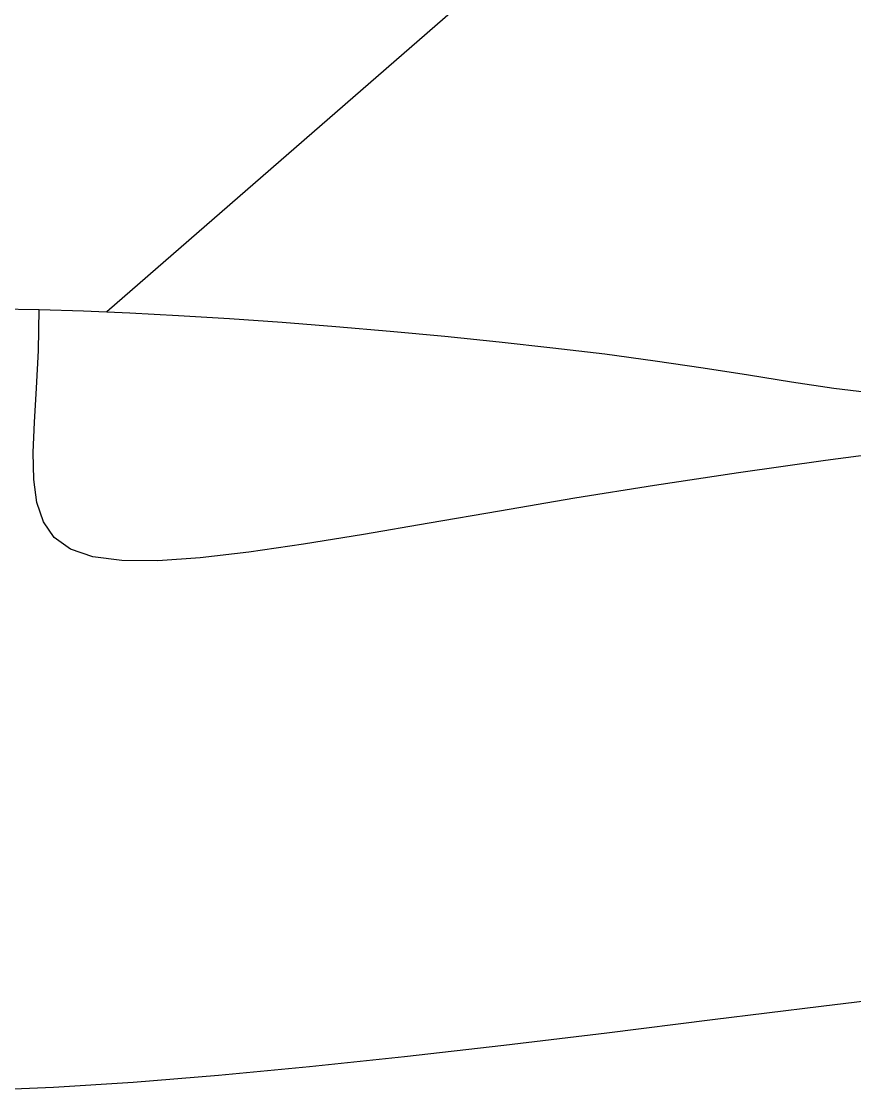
# Model space of a CAD drawing. Header units: millimetres. Extents: x 104198 to 1296755, y -81101 to 81453.
# Drawn here: x 634574.72 to 634604.22, y -26154.73 to -26116.88 of the extents above; entities that cross this region are included whole.
import ezdxf

# ---------------------------------------------------------------- set-up
doc = ezdxf.new("R2010")
doc.units = ezdxf.units.MM
doc.linetypes.add('HIDDEN2', pattern=[0.1875, 0.125, -0.0625])

# ---------------------------------------------------------------- blocks, each defined once
blk = doc.blocks.new('ghfdhrhr')
at = {"color": 250, "linetype": 'HIDDEN2', "ltscale": 600}
for p, q in [((634573.856, -32629.315), (634575.354, -32629.339)), ((634573.856, -32629.315), (634575.354, -32629.339)), ((634573.856, -32629.315), (634575.354, -32629.339)), ((634573.856, -32629.315), (634575.354, -32629.339)), ((634573.856, -32629.315), (634575.354, -32629.339)), ((634573.856, -32629.315), (634575.354, -32629.339)), ((634573.856, -32629.315), (634575.354, -32629.339)), ((634573.856, -32629.315), (634575.354, -32629.339)), ((634573.856, -32629.315), (634575.354, -32629.339)), ((634573.856, -32629.315), (634575.354, -32629.339)), ((634573.856, -32629.315), (634575.354, -32629.339)), ((634573.856, -32629.315), (634575.354, -32629.339)), ((634575.325, -32630.793, 0), (634575.354, -32629.339, 0)), ((634575.325, -32630.793, 0), (634575.354, -32629.339, 0)), ((634575.325, -32630.793, 0), (634575.354, -32629.339, 0)), ((634575.325, -32630.793, 0), (634575.354, -32629.339, 0)), ((634575.325, -32630.793, 0), (634575.354, -32629.339, 0)), ((634575.325, -32630.793, 0), (634575.354, -32629.339, 0)), ((634575.325, -32630.793, 0), (634575.354, -32629.339, 0)), ((634575.325, -32630.793, 0), (634575.354, -32629.339, 0)), ((634575.325, -32630.793, 0), (634575.354, -32629.339, 0)), ((634575.325, -32630.793, 0), (634575.354, -32629.339, 0)), ((634575.325, -32630.793, 0), (634575.354, -32629.339, 0)), ((634575.325, -32630.793, 0), (634575.354, -32629.339, 0)), ((634575.354, -32629.339), (634576.924, -32629.386)), ((634575.354, -32629.339), (634576.924, -32629.386)), ((634575.354, -32629.339), (634576.924, -32629.386)), ((634575.354, -32629.339), (634576.924, -32629.386)), ((634575.354, -32629.339), (634576.924, -32629.386)), ((634575.354, -32629.339), (634576.924, -32629.386)), ((634575.354, -32629.339), (634576.924, -32629.386)), ((634575.354, -32629.339), (634576.924, -32629.386)), ((634575.354, -32629.339), (634576.924, -32629.386)), ((634575.354, -32629.339), (634576.924, -32629.386)), ((634575.354, -32629.339), (634576.924, -32629.386)), ((634575.354, -32629.339), (634576.924, -32629.386)), ((634576.924, -32629.386), (634578.569, -32629.456)), ((634576.924, -32629.386), (634578.569, -32629.456)), ((634576.924, -32629.386), (634578.569, -32629.456)), ((634576.924, -32629.386), (634578.569, -32629.456)), ((634576.924, -32629.386), (634578.569, -32629.456)), ((634576.924, -32629.386), (634578.569, -32629.456)), ((634576.924, -32629.386), (634578.569, -32629.456)), ((634576.924, -32629.386), (634578.569, -32629.456)), ((634576.924, -32629.386), (634578.569, -32629.456)), ((634576.924, -32629.386), (634578.569, -32629.456)), ((634576.924, -32629.386), (634578.569, -32629.456)), ((634576.924, -32629.386), (634578.569, -32629.456)), ((634578.569, -32629.456), (634580.292, -32629.546)), ((634578.569, -32629.456), (634580.292, -32629.546)), ((634578.569, -32629.456), (634580.292, -32629.546)), ((634578.569, -32629.456), (634580.292, -32629.546)), ((634578.569, -32629.456), (634580.292, -32629.546)), ((634578.569, -32629.456), (634580.292, -32629.546)), ((634578.569, -32629.456), (634580.292, -32629.546)), ((634578.569, -32629.456), (634580.292, -32629.546)), ((634578.569, -32629.456), (634580.292, -32629.546)), ((634578.569, -32629.456), (634580.292, -32629.546)), ((634578.569, -32629.456), (634580.292, -32629.546)), ((634578.569, -32629.456), (634580.292, -32629.546)), ((634580.292, -32629.546), (634582.09, -32629.657)), ((634580.292, -32629.546), (634582.09, -32629.657)), ((634580.292, -32629.546), (634582.09, -32629.657)), ((634580.292, -32629.546), (634582.09, -32629.657)), ((634580.292, -32629.546), (634582.09, -32629.657)), ((634580.292, -32629.546), (634582.09, -32629.657)), ((634580.292, -32629.546), (634582.09, -32629.657)), ((634580.292, -32629.546), (634582.09, -32629.657)), ((634580.292, -32629.546), (634582.09, -32629.657)), ((634580.292, -32629.546), (634582.09, -32629.657)), ((634580.292, -32629.546), (634582.09, -32629.657)), ((634580.292, -32629.546), (634582.09, -32629.657)), ((634582.09, -32629.657), (634583.951, -32629.787)), ((634582.09, -32629.657), (634583.951, -32629.787)), ((634582.09, -32629.657), (634583.951, -32629.787)), ((634582.09, -32629.657), (634583.951, -32629.787)), ((634582.09, -32629.657), (634583.951, -32629.787)), ((634582.09, -32629.657), (634583.951, -32629.787)), ((634582.09, -32629.657), (634583.951, -32629.787)), ((634582.09, -32629.657), (634583.951, -32629.787)), ((634582.09, -32629.657), (634583.951, -32629.787)), ((634582.09, -32629.657), (634583.951, -32629.787)), ((634582.09, -32629.657), (634583.951, -32629.787)), ((634582.09, -32629.657), (634583.951, -32629.787)), ((634583.951, -32629.787), (634585.854, -32629.936)), ((634583.951, -32629.787), (634585.854, -32629.936)), ((634583.951, -32629.787), (634585.854, -32629.936)), ((634583.951, -32629.787), (634585.854, -32629.936)), ((634583.951, -32629.787), (634585.854, -32629.936)), ((634583.951, -32629.787), (634585.854, -32629.936)), ((634583.951, -32629.787), (634585.854, -32629.936)), ((634583.951, -32629.787), (634585.854, -32629.936)), ((634583.951, -32629.787), (634585.854, -32629.936)), ((634583.951, -32629.787), (634585.854, -32629.936)), ((634583.951, -32629.787), (634585.854, -32629.936)), ((634583.951, -32629.787), (634585.854, -32629.936)), ((634585.854, -32629.936), (634587.782, -32630.101)), ((634585.854, -32629.936), (634587.782, -32630.101)), ((634585.854, -32629.936), (634587.782, -32630.101)), ((634585.854, -32629.936), (634587.782, -32630.101)), ((634585.854, -32629.936), (634587.782, -32630.101)), ((634585.854, -32629.936), (634587.782, -32630.101)), ((634585.854, -32629.936), (634587.782, -32630.101)), ((634585.854, -32629.936), (634587.782, -32630.101)), ((634585.854, -32629.936), (634587.782, -32630.101)), ((634585.854, -32629.936), (634587.782, -32630.101)), ((634585.854, -32629.936), (634587.782, -32630.101)), ((634585.854, -32629.936), (634587.782, -32630.101)), ((634587.782, -32630.101), (634589.717, -32630.283)), ((634587.782, -32630.101), (634589.717, -32630.283)), ((634587.782, -32630.101), (634589.717, -32630.283)), ((634587.782, -32630.101), (634589.717, -32630.283)), ((634587.782, -32630.101), (634589.717, -32630.283)), ((634587.782, -32630.101), (634589.717, -32630.283)), ((634587.782, -32630.101), (634589.717, -32630.283)), ((634587.782, -32630.101), (634589.717, -32630.283)), ((634587.782, -32630.101), (634589.717, -32630.283)), ((634587.782, -32630.101), (634589.717, -32630.283)), ((634587.782, -32630.101), (634589.717, -32630.283)), ((634587.782, -32630.101), (634589.717, -32630.283)), ((634589.717, -32630.283), (634591.641, -32630.48)), ((634589.717, -32630.283), (634591.641, -32630.48)), ((634589.717, -32630.283), (634591.641, -32630.48)), ((634589.717, -32630.283), (634591.641, -32630.48)), ((634589.717, -32630.283), (634591.641, -32630.48)), ((634589.717, -32630.283), (634591.641, -32630.48)), ((634589.717, -32630.283), (634591.641, -32630.48)), ((634589.717, -32630.283), (634591.641, -32630.48)), ((634589.717, -32630.283), (634591.641, -32630.48)), ((634589.717, -32630.283), (634591.641, -32630.48)), ((634589.717, -32630.283), (634591.641, -32630.48)), ((634589.717, -32630.283), (634591.641, -32630.48)), ((634591.641, -32630.48), (634593.536, -32630.69)), ((634591.641, -32630.48), (634593.536, -32630.69)), ((634591.641, -32630.48), (634593.536, -32630.69)), ((634591.641, -32630.48), (634593.536, -32630.69)), ((634591.641, -32630.48), (634593.536, -32630.69)), ((634591.641, -32630.48), (634593.536, -32630.69)), ((634591.641, -32630.48), (634593.536, -32630.69)), ((634591.641, -32630.48), (634593.536, -32630.69)), ((634591.641, -32630.48), (634593.536, -32630.69)), ((634591.641, -32630.48), (634593.536, -32630.69)), ((634591.641, -32630.48), (634593.536, -32630.69)), ((634591.641, -32630.48), (634593.536, -32630.69)), ((634593.536, -32630.69), (634595.382, -32630.914)), ((634593.536, -32630.69), (634595.382, -32630.914)), ((634593.536, -32630.69), (634595.382, -32630.914)), ((634593.536, -32630.69), (634595.382, -32630.914)), ((634593.536, -32630.69), (634595.382, -32630.914)), ((634593.536, -32630.69), (634595.382, -32630.914)), ((634593.536, -32630.69), (634595.382, -32630.914)), ((634593.536, -32630.69), (634595.382, -32630.914)), ((634593.536, -32630.69), (634595.382, -32630.914)), ((634593.536, -32630.69), (634595.382, -32630.914)), ((634593.536, -32630.69), (634595.382, -32630.914)), ((634593.536, -32630.69), (634595.382, -32630.914)), ((634575.26, -32632.123, 0), (634575.325, -32630.793, 0)), ((634575.26, -32632.123, 0), (634575.325, -32630.793, 0)), ((634575.26, -32632.123, 0), (634575.325, -32630.793, 0)), ((634575.26, -32632.123, 0), (634575.325, -32630.793, 0)), ((634575.26, -32632.123, 0), (634575.325, -32630.793, 0)), ((634575.26, -32632.123, 0), (634575.325, -32630.793, 0)), ((634575.26, -32632.123, 0), (634575.325, -32630.793, 0)), ((634575.26, -32632.123, 0), (634575.325, -32630.793, 0)), ((634575.26, -32632.123, 0), (634575.325, -32630.793, 0)), ((634575.26, -32632.123, 0), (634575.325, -32630.793, 0)), ((634575.26, -32632.123, 0), (634575.325, -32630.793, 0)), ((634575.26, -32632.123, 0), (634575.325, -32630.793, 0)), ((634595.382, -32630.914), (634597.163, -32631.151)), ((634595.382, -32630.914), (634597.163, -32631.151)), ((634595.382, -32630.914), (634597.163, -32631.151)), ((634595.382, -32630.914), (634597.163, -32631.151)), ((634595.382, -32630.914), (634597.163, -32631.151)), ((634595.382, -32630.914), (634597.163, -32631.151)), ((634595.382, -32630.914), (634597.163, -32631.151)), ((634595.382, -32630.914), (634597.163, -32631.151)), ((634595.382, -32630.914), (634597.163, -32631.151)), ((634595.382, -32630.914), (634597.163, -32631.151)), ((634595.382, -32630.914), (634597.163, -32631.151)), ((634595.382, -32630.914), (634597.163, -32631.151)), ((634597.163, -32631.151), (634598.859, -32631.398)), ((634597.163, -32631.151), (634598.859, -32631.398)), ((634597.163, -32631.151), (634598.859, -32631.398)), ((634597.163, -32631.151), (634598.859, -32631.398)), ((634597.163, -32631.151), (634598.859, -32631.398)), ((634597.163, -32631.151), (634598.859, -32631.398)), ((634597.163, -32631.151), (634598.859, -32631.398)), ((634597.163, -32631.151), (634598.859, -32631.398)), ((634597.163, -32631.151), (634598.859, -32631.398)), ((634597.163, -32631.151), (634598.859, -32631.398)), ((634597.163, -32631.151), (634598.859, -32631.398)), ((634597.163, -32631.151), (634598.859, -32631.398)), ((634598.859, -32631.398), (634600.461, -32631.652)), ((634598.859, -32631.398), (634600.461, -32631.652)), ((634598.859, -32631.398), (634600.461, -32631.652)), ((634598.859, -32631.398), (634600.461, -32631.652)), ((634598.859, -32631.398), (634600.461, -32631.652)), ((634598.859, -32631.398), (634600.461, -32631.652)), ((634598.859, -32631.398), (634600.461, -32631.652)), ((634598.859, -32631.398), (634600.461, -32631.652)), ((634598.859, -32631.398), (634600.461, -32631.652)), ((634598.859, -32631.398), (634600.461, -32631.652)), ((634598.859, -32631.398), (634600.461, -32631.652)), ((634598.859, -32631.398), (634600.461, -32631.652)), ((634600.461, -32631.652), (634601.992, -32631.9)), ((634600.461, -32631.652), (634601.992, -32631.9)), ((634600.461, -32631.652), (634601.992, -32631.9)), ((634600.461, -32631.652), (634601.992, -32631.9)), ((634600.461, -32631.652), (634601.992, -32631.9)), ((634600.461, -32631.652), (634601.992, -32631.9)), ((634600.461, -32631.652), (634601.992, -32631.9)), ((634600.461, -32631.652), (634601.992, -32631.9)), ((634600.461, -32631.652), (634601.992, -32631.9)), ((634600.461, -32631.652), (634601.992, -32631.9)), ((634600.461, -32631.652), (634601.992, -32631.9)), ((634600.461, -32631.652), (634601.992, -32631.9)), ((634575.19, -32633.329, 0), (634575.26, -32632.123, 0)), ((634575.19, -32633.329, 0), (634575.26, -32632.123, 0)), ((634575.19, -32633.329, 0), (634575.26, -32632.123, 0)), ((634575.19, -32633.329, 0), (634575.26, -32632.123, 0)), ((634575.19, -32633.329, 0), (634575.26, -32632.123, 0)), ((634575.19, -32633.329, 0), (634575.26, -32632.123, 0)), ((634575.19, -32633.329, 0), (634575.26, -32632.123, 0)), ((634575.19, -32633.329, 0), (634575.26, -32632.123, 0)), ((634575.19, -32633.329, 0), (634575.26, -32632.123, 0)), ((634575.19, -32633.329, 0), (634575.26, -32632.123, 0)), ((634575.19, -32633.329, 0), (634575.26, -32632.123, 0)), ((634575.19, -32633.329, 0), (634575.26, -32632.123, 0)), ((634601.992, -32631.9), (634603.482, -32632.123)), ((634601.992, -32631.9), (634603.482, -32632.123)), ((634601.992, -32631.9), (634603.482, -32632.123)), ((634601.992, -32631.9), (634603.482, -32632.123)), ((634601.992, -32631.9), (634603.482, -32632.123)), ((634601.992, -32631.9), (634603.482, -32632.123)), ((634601.992, -32631.9), (634603.482, -32632.123)), ((634601.992, -32631.9), (634603.482, -32632.123)), ((634601.992, -32631.9), (634603.482, -32632.123)), ((634601.992, -32631.9), (634603.482, -32632.123)), ((634601.992, -32631.9), (634603.482, -32632.123)), ((634601.992, -32631.9), (634603.482, -32632.123)), ((634603.482, -32632.123), (634604.961, -32632.305)), ((634603.482, -32632.123), (634604.961, -32632.305)), ((634603.482, -32632.123), (634604.961, -32632.305)), ((634603.482, -32632.123), (634604.961, -32632.305)), ((634603.482, -32632.123), (634604.961, -32632.305)), ((634603.482, -32632.123), (634604.961, -32632.305)), ((634603.482, -32632.123), (634604.961, -32632.305)), ((634603.482, -32632.123), (634604.961, -32632.305)), ((634603.482, -32632.123), (634604.961, -32632.305)), ((634603.482, -32632.123), (634604.961, -32632.305)), ((634603.482, -32632.123), (634604.961, -32632.305)), ((634603.482, -32632.123), (634604.961, -32632.305)), ((634575.147, -32634.407, 0), (634575.19, -32633.329, 0)), ((634575.147, -32634.407, 0), (634575.19, -32633.329, 0)), ((634575.147, -32634.407, 0), (634575.19, -32633.329, 0)), ((634575.147, -32634.407, 0), (634575.19, -32633.329, 0)), ((634575.147, -32634.407, 0), (634575.19, -32633.329, 0)), ((634575.147, -32634.407, 0), (634575.19, -32633.329, 0)), ((634575.147, -32634.407, 0), (634575.19, -32633.329, 0)), ((634575.147, -32634.407, 0), (634575.19, -32633.329, 0)), ((634575.147, -32634.407, 0), (634575.19, -32633.329, 0)), ((634575.147, -32634.407, 0), (634575.19, -32633.329, 0)), ((634575.147, -32634.407, 0), (634575.19, -32633.329, 0)), ((634575.147, -32634.407, 0), (634575.19, -32633.329, 0)), ((634575.164, -32635.355, 0), (634575.147, -32634.407, 0)), ((634575.164, -32635.355, 0), (634575.147, -32634.407, 0)), ((634575.164, -32635.355, 0), (634575.147, -32634.407, 0)), ((634575.164, -32635.355, 0), (634575.147, -32634.407, 0)), ((634575.164, -32635.355, 0), (634575.147, -32634.407, 0)), ((634575.164, -32635.355, 0), (634575.147, -32634.407, 0)), ((634575.164, -32635.355, 0), (634575.147, -32634.407, 0)), ((634575.164, -32635.355, 0), (634575.147, -32634.407, 0)), ((634575.164, -32635.355, 0), (634575.147, -32634.407, 0)), ((634575.164, -32635.355, 0), (634575.147, -32634.407, 0)), ((634575.164, -32635.355, 0), (634575.147, -32634.407, 0)), ((634575.164, -32635.355, 0), (634575.147, -32634.407, 0)), ((634606.355, -32634.271, 0), (634603.191, -32634.684, 0)), ((634606.355, -32634.271, 0), (634603.191, -32634.684, 0)), ((634606.355, -32634.271, 0), (634603.191, -32634.684, 0)), ((634606.355, -32634.271, 0), (634603.191, -32634.684, 0)), ((634606.355, -32634.271, 0), (634603.191, -32634.684, 0)), ((634606.355, -32634.271, 0), (634603.191, -32634.684, 0)), ((634606.355, -32634.271, 0), (634603.191, -32634.684, 0)), ((634606.355, -32634.271, 0), (634603.191, -32634.684, 0)), ((634606.355, -32634.271, 0), (634603.191, -32634.684, 0)), ((634606.355, -32634.271, 0), (634603.191, -32634.684, 0)), ((634606.355, -32634.271, 0), (634603.191, -32634.684, 0)), ((634606.355, -32634.271, 0), (634603.191, -32634.684, 0)), ((634603.191, -32634.684, 0), (634600.109, -32635.117, 0)), ((634603.191, -32634.684, 0), (634600.109, -32635.117, 0)), ((634603.191, -32634.684, 0), (634600.109, -32635.117, 0)), ((634603.191, -32634.684, 0), (634600.109, -32635.117, 0)), ((634603.191, -32634.684, 0), (634600.109, -32635.117, 0)), ((634603.191, -32634.684, 0), (634600.109, -32635.117, 0)), ((634603.191, -32634.684, 0), (634600.109, -32635.117, 0)), ((634603.191, -32634.684, 0), (634600.109, -32635.117, 0)), ((634603.191, -32634.684, 0), (634600.109, -32635.117, 0)), ((634603.191, -32634.684, 0), (634600.109, -32635.117, 0)), ((634603.191, -32634.684, 0), (634600.109, -32635.117, 0)), ((634603.191, -32634.684, 0), (634600.109, -32635.117, 0)), ((634600.109, -32635.117, 0), (634597.142, -32635.566, 0)), ((634600.109, -32635.117, 0), (634597.142, -32635.566, 0)), ((634600.109, -32635.117, 0), (634597.142, -32635.566, 0)), ((634600.109, -32635.117, 0), (634597.142, -32635.566, 0)), ((634600.109, -32635.117, 0), (634597.142, -32635.566, 0)), ((634600.109, -32635.117, 0), (634597.142, -32635.566, 0)), ((634600.109, -32635.117, 0), (634597.142, -32635.566, 0)), ((634600.109, -32635.117, 0), (634597.142, -32635.566, 0)), ((634600.109, -32635.117, 0), (634597.142, -32635.566, 0)), ((634600.109, -32635.117, 0), (634597.142, -32635.566, 0)), ((634600.109, -32635.117, 0), (634597.142, -32635.566, 0)), ((634600.109, -32635.117, 0), (634597.142, -32635.566, 0)), ((634575.272, -32636.173, 0), (634575.164, -32635.355, 0)), ((634575.272, -32636.173, 0), (634575.164, -32635.355, 0)), ((634575.272, -32636.173, 0), (634575.164, -32635.355, 0)), ((634575.272, -32636.173, 0), (634575.164, -32635.355, 0)), ((634575.272, -32636.173, 0), (634575.164, -32635.355, 0)), ((634575.272, -32636.173, 0), (634575.164, -32635.355, 0)), ((634575.272, -32636.173, 0), (634575.164, -32635.355, 0)), ((634575.272, -32636.173, 0), (634575.164, -32635.355, 0)), ((634575.272, -32636.173, 0), (634575.164, -32635.355, 0)), ((634575.272, -32636.173, 0), (634575.164, -32635.355, 0)), ((634575.272, -32636.173, 0), (634575.164, -32635.355, 0)), ((634575.272, -32636.173, 0), (634575.164, -32635.355, 0)), ((634597.142, -32635.566, 0), (634594.319, -32636.023, 0)), ((634597.142, -32635.566, 0), (634594.319, -32636.023, 0)), ((634597.142, -32635.566, 0), (634594.319, -32636.023, 0)), ((634597.142, -32635.566, 0), (634594.319, -32636.023, 0)), ((634597.142, -32635.566, 0), (634594.319, -32636.023, 0)), ((634597.142, -32635.566, 0), (634594.319, -32636.023, 0)), ((634597.142, -32635.566, 0), (634594.319, -32636.023, 0)), ((634597.142, -32635.566, 0), (634594.319, -32636.023, 0)), ((634597.142, -32635.566, 0), (634594.319, -32636.023, 0)), ((634597.142, -32635.566, 0), (634594.319, -32636.023, 0)), ((634597.142, -32635.566, 0), (634594.319, -32636.023, 0)), ((634597.142, -32635.566, 0), (634594.319, -32636.023, 0)), ((634594.319, -32636.023, 0), (634591.654, -32636.475, 0)), ((634594.319, -32636.023, 0), (634591.654, -32636.475, 0)), ((634594.319, -32636.023, 0), (634591.654, -32636.475, 0)), ((634594.319, -32636.023, 0), (634591.654, -32636.475, 0)), ((634594.319, -32636.023, 0), (634591.654, -32636.475, 0)), ((634594.319, -32636.023, 0), (634591.654, -32636.475, 0)), ((634594.319, -32636.023, 0), (634591.654, -32636.475, 0)), ((634594.319, -32636.023, 0), (634591.654, -32636.475, 0)), ((634594.319, -32636.023, 0), (634591.654, -32636.475, 0)), ((634594.319, -32636.023, 0), (634591.654, -32636.475, 0)), ((634594.319, -32636.023, 0), (634591.654, -32636.475, 0)), ((634594.319, -32636.023, 0), (634591.654, -32636.475, 0)), ((634575.502, -32636.857, 0), (634575.272, -32636.173, 0)), ((634575.502, -32636.857, 0), (634575.272, -32636.173, 0)), ((634575.502, -32636.857, 0), (634575.272, -32636.173, 0)), ((634575.502, -32636.857, 0), (634575.272, -32636.173, 0)), ((634575.502, -32636.857, 0), (634575.272, -32636.173, 0)), ((634575.502, -32636.857, 0), (634575.272, -32636.173, 0)), ((634575.502, -32636.857, 0), (634575.272, -32636.173, 0)), ((634575.502, -32636.857, 0), (634575.272, -32636.173, 0)), ((634575.502, -32636.857, 0), (634575.272, -32636.173, 0)), ((634575.502, -32636.857, 0), (634575.272, -32636.173, 0)), ((634575.502, -32636.857, 0), (634575.272, -32636.173, 0)), ((634575.502, -32636.857, 0), (634575.272, -32636.173, 0)), ((634591.654, -32636.475, 0), (634589.157, -32636.906, 0)), ((634591.654, -32636.475, 0), (634589.157, -32636.906, 0)), ((634591.654, -32636.475, 0), (634589.157, -32636.906, 0)), ((634591.654, -32636.475, 0), (634589.157, -32636.906, 0)), ((634591.654, -32636.475, 0), (634589.157, -32636.906, 0)), ((634591.654, -32636.475, 0), (634589.157, -32636.906, 0)), ((634591.654, -32636.475, 0), (634589.157, -32636.906, 0)), ((634591.654, -32636.475, 0), (634589.157, -32636.906, 0)), ((634591.654, -32636.475, 0), (634589.157, -32636.906, 0)), ((634591.654, -32636.475, 0), (634589.157, -32636.906, 0)), ((634591.654, -32636.475, 0), (634589.157, -32636.906, 0)), ((634591.654, -32636.475, 0), (634589.157, -32636.906, 0)), ((634575.887, -32637.406, 0), (634575.502, -32636.857, 0)), ((634575.887, -32637.406, 0), (634575.502, -32636.857, 0)), ((634575.887, -32637.406, 0), (634575.502, -32636.857, 0)), ((634575.887, -32637.406, 0), (634575.502, -32636.857, 0)), ((634575.887, -32637.406, 0), (634575.502, -32636.857, 0)), ((634575.887, -32637.406, 0), (634575.502, -32636.857, 0)), ((634575.887, -32637.406, 0), (634575.502, -32636.857, 0)), ((634575.887, -32637.406, 0), (634575.502, -32636.857, 0)), ((634575.887, -32637.406, 0), (634575.502, -32636.857, 0)), ((634575.887, -32637.406, 0), (634575.502, -32636.857, 0)), ((634575.887, -32637.406, 0), (634575.502, -32636.857, 0)), ((634575.887, -32637.406, 0), (634575.502, -32636.857, 0)), ((634589.157, -32636.906, 0), (634586.838, -32637.303, 0)), ((634589.157, -32636.906, 0), (634586.838, -32637.303, 0)), ((634589.157, -32636.906, 0), (634586.838, -32637.303, 0)), ((634589.157, -32636.906, 0), (634586.838, -32637.303, 0)), ((634589.157, -32636.906, 0), (634586.838, -32637.303, 0)), ((634589.157, -32636.906, 0), (634586.838, -32637.303, 0)), ((634589.157, -32636.906, 0), (634586.838, -32637.303, 0)), ((634589.157, -32636.906, 0), (634586.838, -32637.303, 0)), ((634589.157, -32636.906, 0), (634586.838, -32637.303, 0)), ((634589.157, -32636.906, 0), (634586.838, -32637.303, 0)), ((634589.157, -32636.906, 0), (634586.838, -32637.303, 0)), ((634589.157, -32636.906, 0), (634586.838, -32637.303, 0)), ((634576.459, -32637.818, 0), (634575.887, -32637.406, 0)), ((634576.459, -32637.818, 0), (634575.887, -32637.406, 0)), ((634576.459, -32637.818, 0), (634575.887, -32637.406, 0)), ((634576.459, -32637.818, 0), (634575.887, -32637.406, 0)), ((634576.459, -32637.818, 0), (634575.887, -32637.406, 0)), ((634576.459, -32637.818, 0), (634575.887, -32637.406, 0)), ((634576.459, -32637.818, 0), (634575.887, -32637.406, 0)), ((634576.459, -32637.818, 0), (634575.887, -32637.406, 0)), ((634576.459, -32637.818, 0), (634575.887, -32637.406, 0)), ((634576.459, -32637.818, 0), (634575.887, -32637.406, 0)), ((634576.459, -32637.818, 0), (634575.887, -32637.406, 0)), ((634576.459, -32637.818, 0), (634575.887, -32637.406, 0)), ((634586.838, -32637.303, 0), (634584.708, -32637.648, 0)), ((634586.838, -32637.303, 0), (634584.708, -32637.648, 0)), ((634586.838, -32637.303, 0), (634584.708, -32637.648, 0)), ((634586.838, -32637.303, 0), (634584.708, -32637.648, 0)), ((634586.838, -32637.303, 0), (634584.708, -32637.648, 0)), ((634586.838, -32637.303, 0), (634584.708, -32637.648, 0)), ((634586.838, -32637.303, 0), (634584.708, -32637.648, 0)), ((634586.838, -32637.303, 0), (634584.708, -32637.648, 0)), ((634586.838, -32637.303, 0), (634584.708, -32637.648, 0)), ((634586.838, -32637.303, 0), (634584.708, -32637.648, 0)), ((634586.838, -32637.303, 0), (634584.708, -32637.648, 0)), ((634586.838, -32637.303, 0), (634584.708, -32637.648, 0)), ((634577.248, -32638.09, 0), (634576.459, -32637.818, 0)), ((634577.248, -32638.09, 0), (634576.459, -32637.818, 0)), ((634577.248, -32638.09, 0), (634576.459, -32637.818, 0)), ((634577.248, -32638.09, 0), (634576.459, -32637.818, 0)), ((634577.248, -32638.09, 0), (634576.459, -32637.818, 0)), ((634577.248, -32638.09, 0), (634576.459, -32637.818, 0)), ((634577.248, -32638.09, 0), (634576.459, -32637.818, 0)), ((634577.248, -32638.09, 0), (634576.459, -32637.818, 0)), ((634577.248, -32638.09, 0), (634576.459, -32637.818, 0)), ((634577.248, -32638.09, 0), (634576.459, -32637.818, 0)), ((634577.248, -32638.09, 0), (634576.459, -32637.818, 0)), ((634577.248, -32638.09, 0), (634576.459, -32637.818, 0)), ((634582.778, -32637.929, 0), (634581.056, -32638.128, 0)), ((634582.778, -32637.929, 0), (634581.056, -32638.128, 0)), ((634582.778, -32637.929, 0), (634581.056, -32638.128, 0)), ((634582.778, -32637.929, 0), (634581.056, -32638.128, 0)), ((634582.778, -32637.929, 0), (634581.056, -32638.128, 0)), ((634582.778, -32637.929, 0), (634581.056, -32638.128, 0)), ((634582.778, -32637.929, 0), (634581.056, -32638.128, 0)), ((634582.778, -32637.929, 0), (634581.056, -32638.128, 0)), ((634582.778, -32637.929, 0), (634581.056, -32638.128, 0)), ((634582.778, -32637.929, 0), (634581.056, -32638.128, 0)), ((634582.778, -32637.929, 0), (634581.056, -32638.128, 0)), ((634582.778, -32637.929, 0), (634581.056, -32638.128, 0)), ((634584.708, -32637.648, 0), (634582.778, -32637.929, 0)), ((634584.708, -32637.648, 0), (634582.778, -32637.929, 0)), ((634584.708, -32637.648, 0), (634582.778, -32637.929, 0)), ((634584.708, -32637.648, 0), (634582.778, -32637.929, 0)), ((634584.708, -32637.648, 0), (634582.778, -32637.929, 0)), ((634584.708, -32637.648, 0), (634582.778, -32637.929, 0)), ((634584.708, -32637.648, 0), (634582.778, -32637.929, 0)), ((634584.708, -32637.648, 0), (634582.778, -32637.929, 0)), ((634584.708, -32637.648, 0), (634582.778, -32637.929, 0)), ((634584.708, -32637.648, 0), (634582.778, -32637.929, 0)), ((634584.708, -32637.648, 0), (634582.778, -32637.929, 0)), ((634584.708, -32637.648, 0), (634582.778, -32637.929, 0)), ((634578.281, -32638.224, 0), (634577.248, -32638.09, 0)), ((634578.281, -32638.224, 0), (634577.248, -32638.09, 0)), ((634578.281, -32638.224, 0), (634577.248, -32638.09, 0)), ((634578.281, -32638.224, 0), (634577.248, -32638.09, 0)), ((634578.281, -32638.224, 0), (634577.248, -32638.09, 0)), ((634578.281, -32638.224, 0), (634577.248, -32638.09, 0)), ((634578.281, -32638.224, 0), (634577.248, -32638.09, 0)), ((634578.281, -32638.224, 0), (634577.248, -32638.09, 0)), ((634578.281, -32638.224, 0), (634577.248, -32638.09, 0)), ((634578.281, -32638.224, 0), (634577.248, -32638.09, 0)), ((634578.281, -32638.224, 0), (634577.248, -32638.09, 0)), ((634578.281, -32638.224, 0), (634577.248, -32638.09, 0)), ((634579.554, -32638.231, 0), (634578.281, -32638.224, 0)), ((634579.554, -32638.231, 0), (634578.281, -32638.224, 0)), ((634579.554, -32638.231, 0), (634578.281, -32638.224, 0)), ((634579.554, -32638.231, 0), (634578.281, -32638.224, 0)), ((634579.554, -32638.231, 0), (634578.281, -32638.224, 0)), ((634579.554, -32638.231, 0), (634578.281, -32638.224, 0)), ((634579.554, -32638.231, 0), (634578.281, -32638.224, 0)), ((634579.554, -32638.231, 0), (634578.281, -32638.224, 0)), ((634579.554, -32638.231, 0), (634578.281, -32638.224, 0)), ((634579.554, -32638.231, 0), (634578.281, -32638.224, 0)), ((634579.554, -32638.231, 0), (634578.281, -32638.224, 0)), ((634579.554, -32638.231, 0), (634578.281, -32638.224, 0)), ((634581.056, -32638.128, 0), (634579.554, -32638.231, 0)), ((634581.056, -32638.128, 0), (634579.554, -32638.231, 0)), ((634581.056, -32638.128, 0), (634579.554, -32638.231, 0)), ((634581.056, -32638.128, 0), (634579.554, -32638.231, 0)), ((634581.056, -32638.128, 0), (634579.554, -32638.231, 0)), ((634581.056, -32638.128, 0), (634579.554, -32638.231, 0)), ((634581.056, -32638.128, 0), (634579.554, -32638.231, 0)), ((634581.056, -32638.128, 0), (634579.554, -32638.231, 0)), ((634581.056, -32638.128, 0), (634579.554, -32638.231, 0)), ((634581.056, -32638.128, 0), (634579.554, -32638.231, 0)), ((634581.056, -32638.128, 0), (634579.554, -32638.231, 0)), ((634581.056, -32638.128, 0), (634579.554, -32638.231, 0)), ((634606.967, -32653.536), (634603.035, -32654.012)), ((634606.967, -32653.536), (634603.035, -32654.012)), ((634606.967, -32653.536), (634603.035, -32654.012)), ((634606.967, -32653.536), (634603.035, -32654.012)), ((634606.967, -32653.536), (634603.035, -32654.012)), ((634606.967, -32653.536), (634603.035, -32654.012)), ((634606.967, -32653.536), (634603.035, -32654.012)), ((634606.967, -32653.536), (634603.035, -32654.012)), ((634606.967, -32653.536), (634603.035, -32654.012)), ((634606.967, -32653.536), (634603.035, -32654.012)), ((634606.967, -32653.536), (634603.035, -32654.012)), ((634606.967, -32653.536), (634603.035, -32654.012)), ((634603.035, -32654.012), (634599.193, -32654.492)), ((634603.035, -32654.012), (634599.193, -32654.492)), ((634603.035, -32654.012), (634599.193, -32654.492)), ((634603.035, -32654.012), (634599.193, -32654.492)), ((634603.035, -32654.012), (634599.193, -32654.492)), ((634603.035, -32654.012), (634599.193, -32654.492)), ((634603.035, -32654.012), (634599.193, -32654.492)), ((634603.035, -32654.012), (634599.193, -32654.492)), ((634603.035, -32654.012), (634599.193, -32654.492)), ((634603.035, -32654.012), (634599.193, -32654.492)), ((634603.035, -32654.012), (634599.193, -32654.492)), ((634603.035, -32654.012), (634599.193, -32654.492)), ((634599.193, -32654.492), (634595.449, -32654.958)), ((634599.193, -32654.492), (634595.449, -32654.958)), ((634599.193, -32654.492), (634595.449, -32654.958)), ((634599.193, -32654.492), (634595.449, -32654.958)), ((634599.193, -32654.492), (634595.449, -32654.958)), ((634599.193, -32654.492), (634595.449, -32654.958)), ((634599.193, -32654.492), (634595.449, -32654.958)), ((634599.193, -32654.492), (634595.449, -32654.958)), ((634599.193, -32654.492), (634595.449, -32654.958)), ((634599.193, -32654.492), (634595.449, -32654.958)), ((634599.193, -32654.492), (634595.449, -32654.958)), ((634599.193, -32654.492), (634595.449, -32654.958)), ((634595.449, -32654.958), (634591.809, -32655.396)), ((634595.449, -32654.958), (634591.809, -32655.396)), ((634595.449, -32654.958), (634591.809, -32655.396)), ((634595.449, -32654.958), (634591.809, -32655.396)), ((634595.449, -32654.958), (634591.809, -32655.396)), ((634595.449, -32654.958), (634591.809, -32655.396)), ((634595.449, -32654.958), (634591.809, -32655.396)), ((634595.449, -32654.958), (634591.809, -32655.396)), ((634595.449, -32654.958), (634591.809, -32655.396)), ((634595.449, -32654.958), (634591.809, -32655.396)), ((634595.449, -32654.958), (634591.809, -32655.396)), ((634595.449, -32654.958), (634591.809, -32655.396)), ((634591.809, -32655.396), (634588.292, -32655.797)), ((634591.809, -32655.396), (634588.292, -32655.797)), ((634591.809, -32655.396), (634588.292, -32655.797)), ((634591.809, -32655.396), (634588.292, -32655.797)), ((634591.809, -32655.396), (634588.292, -32655.797)), ((634591.809, -32655.396), (634588.292, -32655.797)), ((634591.809, -32655.396), (634588.292, -32655.797)), ((634591.809, -32655.396), (634588.292, -32655.797)), ((634591.809, -32655.396), (634588.292, -32655.797)), ((634591.809, -32655.396), (634588.292, -32655.797)), ((634591.809, -32655.396), (634588.292, -32655.797)), ((634591.809, -32655.396), (634588.292, -32655.797)), ((634588.292, -32655.797), (634584.918, -32656.153)), ((634588.292, -32655.797), (634584.918, -32656.153)), ((634588.292, -32655.797), (634584.918, -32656.153)), ((634588.292, -32655.797), (634584.918, -32656.153)), ((634588.292, -32655.797), (634584.918, -32656.153)), ((634588.292, -32655.797), (634584.918, -32656.153)), ((634588.292, -32655.797), (634584.918, -32656.153)), ((634588.292, -32655.797), (634584.918, -32656.153)), ((634588.292, -32655.797), (634584.918, -32656.153)), ((634588.292, -32655.797), (634584.918, -32656.153)), ((634588.292, -32655.797), (634584.918, -32656.153)), ((634588.292, -32655.797), (634584.918, -32656.153)), ((634581.707, -32656.458), (634578.681, -32656.704)), ((634581.707, -32656.458), (634578.681, -32656.704)), ((634581.707, -32656.458), (634578.681, -32656.704)), ((634581.707, -32656.458), (634578.681, -32656.704)), ((634581.707, -32656.458), (634578.681, -32656.704)), ((634581.707, -32656.458), (634578.681, -32656.704)), ((634581.707, -32656.458), (634578.681, -32656.704)), ((634581.707, -32656.458), (634578.681, -32656.704)), ((634581.707, -32656.458), (634578.681, -32656.704)), ((634581.707, -32656.458), (634578.681, -32656.704)), ((634581.707, -32656.458), (634578.681, -32656.704)), ((634581.707, -32656.458), (634578.681, -32656.704)), ((634584.918, -32656.153), (634581.707, -32656.458)), ((634584.918, -32656.153), (634581.707, -32656.458)), ((634584.918, -32656.153), (634581.707, -32656.458)), ((634584.918, -32656.153), (634581.707, -32656.458)), ((634584.918, -32656.153), (634581.707, -32656.458)), ((634584.918, -32656.153), (634581.707, -32656.458)), ((634584.918, -32656.153), (634581.707, -32656.458)), ((634584.918, -32656.153), (634581.707, -32656.458)), ((634584.918, -32656.153), (634581.707, -32656.458)), ((634584.918, -32656.153), (634581.707, -32656.458)), ((634584.918, -32656.153), (634581.707, -32656.458)), ((634584.918, -32656.153), (634581.707, -32656.458)), ((634578.681, -32656.704), (634575.86, -32656.885)), ((634578.681, -32656.704), (634575.86, -32656.885)), ((634578.681, -32656.704), (634575.86, -32656.885)), ((634578.681, -32656.704), (634575.86, -32656.885)), ((634578.681, -32656.704), (634575.86, -32656.885)), ((634578.681, -32656.704), (634575.86, -32656.885)), ((634578.681, -32656.704), (634575.86, -32656.885)), ((634578.681, -32656.704), (634575.86, -32656.885)), ((634578.681, -32656.704), (634575.86, -32656.885)), ((634578.681, -32656.704), (634575.86, -32656.885)), ((634578.681, -32656.704), (634575.86, -32656.885)), ((634578.681, -32656.704), (634575.86, -32656.885)), ((634575.86, -32656.885), (634573.263, -32656.993)), ((634575.86, -32656.885), (634573.263, -32656.993)), ((634575.86, -32656.885), (634573.263, -32656.993)), ((634575.86, -32656.885), (634573.263, -32656.993)), ((634575.86, -32656.885), (634573.263, -32656.993)), ((634575.86, -32656.885), (634573.263, -32656.993)), ((634575.86, -32656.885), (634573.263, -32656.993)), ((634575.86, -32656.885), (634573.263, -32656.993)), ((634575.86, -32656.885), (634573.263, -32656.993)), ((634575.86, -32656.885), (634573.263, -32656.993)), ((634575.86, -32656.885), (634573.263, -32656.993)), ((634575.86, -32656.885), (634573.263, -32656.993))]:
    blk.add_line(p, q, dxfattribs=at)
blk.add_lwpolyline([(634651.111, -32581.254), (634647.148, -32582.11), (634643.288, -32582.982), (634639.5, -32583.945), (634635.4, -32585.378), (634630.514, -32587.737), (634624.37, -32591.48), (634616.494, -32597.063), (634606.413, -32604.943), (634593.655, -32615.576), (634577.746, -32629.421)], dxfattribs=at)
blk.add_lwpolyline([(634651.111, -32581.254), (634647.148, -32582.11), (634643.288, -32582.982), (634639.5, -32583.945), (634635.4, -32585.378), (634630.514, -32587.737), (634624.37, -32591.48), (634616.494, -32597.063), (634606.413, -32604.943), (634593.655, -32615.576), (634577.746, -32629.421)], dxfattribs=at)
blk.add_lwpolyline([(634651.111, -32581.254), (634647.148, -32582.11), (634643.288, -32582.982), (634639.5, -32583.945), (634635.4, -32585.378), (634630.514, -32587.737), (634624.37, -32591.48), (634616.494, -32597.063), (634606.413, -32604.943), (634593.655, -32615.576), (634577.746, -32629.421)], dxfattribs=at)
blk.add_lwpolyline([(634651.111, -32581.254), (634647.148, -32582.11), (634643.288, -32582.982), (634639.5, -32583.945), (634635.4, -32585.378), (634630.514, -32587.737), (634624.37, -32591.48), (634616.494, -32597.063), (634606.413, -32604.943), (634593.655, -32615.576), (634577.746, -32629.421)], dxfattribs=at)
blk.add_lwpolyline([(634651.111, -32581.254), (634647.148, -32582.11), (634643.288, -32582.982), (634639.5, -32583.945), (634635.4, -32585.378), (634630.514, -32587.737), (634624.37, -32591.48), (634616.494, -32597.063), (634606.413, -32604.943), (634593.655, -32615.576), (634577.746, -32629.421)], dxfattribs=at)
blk.add_lwpolyline([(634651.111, -32581.254), (634647.148, -32582.11), (634643.288, -32582.982), (634639.5, -32583.945), (634635.4, -32585.378), (634630.514, -32587.737), (634624.37, -32591.48), (634616.494, -32597.063), (634606.413, -32604.943), (634593.655, -32615.576), (634577.746, -32629.421)], dxfattribs=at)
blk.add_lwpolyline([(634651.111, -32581.254), (634647.148, -32582.11), (634643.288, -32582.982), (634639.5, -32583.945), (634635.4, -32585.378), (634630.514, -32587.737), (634624.37, -32591.48), (634616.494, -32597.063), (634606.413, -32604.943), (634593.655, -32615.576), (634577.746, -32629.421)], dxfattribs=at)
blk.add_lwpolyline([(634651.111, -32581.254), (634647.148, -32582.11), (634643.288, -32582.982), (634639.5, -32583.945), (634635.4, -32585.378), (634630.514, -32587.737), (634624.37, -32591.48), (634616.494, -32597.063), (634606.413, -32604.943), (634593.655, -32615.576), (634577.746, -32629.421)], dxfattribs=at)
blk.add_lwpolyline([(634651.111, -32581.254), (634647.148, -32582.11), (634643.288, -32582.982), (634639.5, -32583.945), (634635.4, -32585.378), (634630.514, -32587.737), (634624.37, -32591.48), (634616.494, -32597.063), (634606.413, -32604.943), (634593.655, -32615.576), (634577.746, -32629.421)], dxfattribs=at)
blk.add_lwpolyline([(634651.111, -32581.254), (634647.148, -32582.11), (634643.288, -32582.982), (634639.5, -32583.945), (634635.4, -32585.378), (634630.514, -32587.737), (634624.37, -32591.48), (634616.494, -32597.063), (634606.413, -32604.943), (634593.655, -32615.576), (634577.746, -32629.421)], dxfattribs=at)
blk.add_lwpolyline([(634651.111, -32581.254), (634647.148, -32582.11), (634643.288, -32582.982), (634639.5, -32583.945), (634635.4, -32585.378), (634630.514, -32587.737), (634624.37, -32591.48), (634616.494, -32597.063), (634606.413, -32604.943), (634593.655, -32615.576), (634577.746, -32629.421)], dxfattribs=at)
blk.add_lwpolyline([(634651.111, -32581.254), (634647.148, -32582.11), (634643.288, -32582.982), (634639.5, -32583.945), (634635.4, -32585.378), (634630.514, -32587.737), (634624.37, -32591.48), (634616.494, -32597.063), (634606.413, -32604.943), (634593.655, -32615.576), (634577.746, -32629.421)], dxfattribs=at)

msp = doc.modelspace()

# ---------------------------------------------------------------- block references
at = {"color": 2}
msp.add_blockref('ghfdhrhr', (0, 6502.26), dxfattribs=at)

doc.saveas('drawing.dxf')
